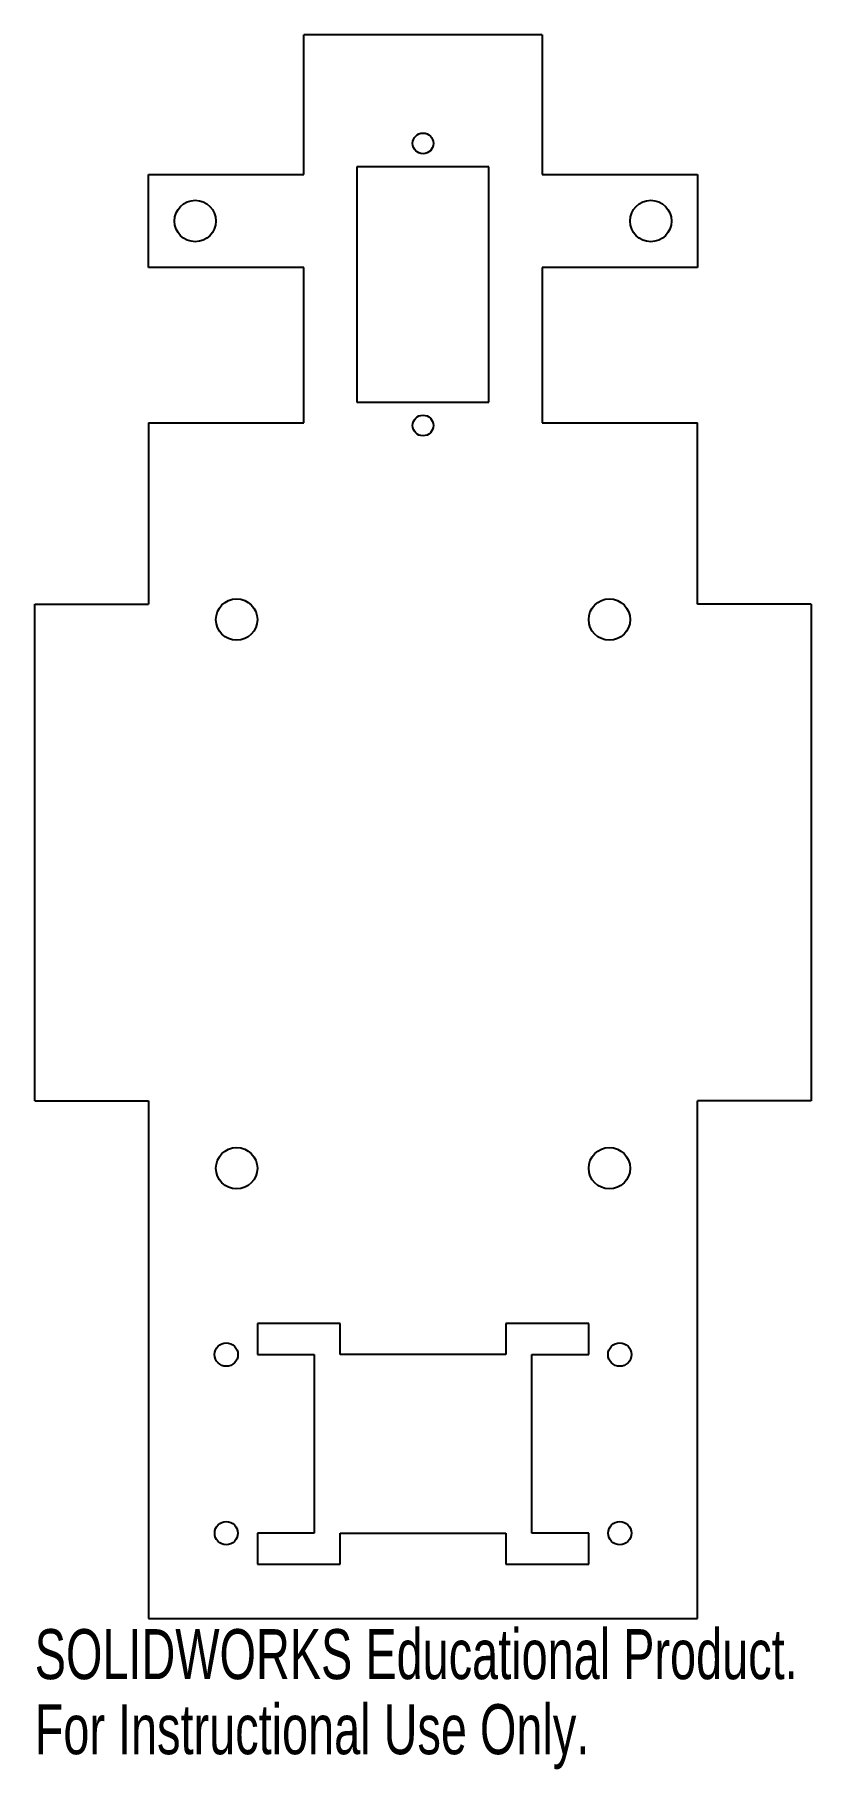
# Model space of a CAD drawing. Header units: millimetres. Extents: x -24 to 51, y -91 to 76.
import ezdxf

# ---------------------------------------------------------------- set-up
doc = ezdxf.new("R2010")
doc.units = ezdxf.units.MM
doc.styles.add('SLDTEXTSTYLE0', font='TXT', dxfattribs={"width": 0.7})

msp = doc.modelspace()

# ---------------------------------------------------------------- linework, layer by layer
at = {"color": 7, "linetype": 'Continuous', "lineweight": 25}
for p, q in [((2.06, 63), (2.06, 76.5)), ((25.06, 76.5), (2.06, 76.5)), ((25.06, 76.5), (25.06, 63)), ((19.93, 63.75), (7.18, 63.75)), ((7.18, 63.75), (7.18, 41)), ((19.93, 41), (19.93, 63.75)), ((-12.94, 54), (-12.94, 63)), ((-12.94, 63), (2.06, 63)), ((25.06, 63), (40.06, 63)), ((40.06, 63), (40.06, 54)), ((2.06, 54), (-12.94, 54)), ((2.06, 39), (2.06, 54)), ((40.06, 54), (25.06, 54)), ((25.06, 54), (25.06, 39)), ((7.18, 41), (19.93, 41)), ((-12.94, 39), (2.06, 39)), ((-12.94, 39), (-12.94, 21.5)), ((25.06, 39), (40.06, 39)), ((40.06, 21.5), (40.06, 39)), ((-23.94, -26.5), (-23.94, 21.5)), ((-23.94, 21.5), (-12.94, 21.5)), ((51.06, 21.5), (40.06, 21.5)), ((51.06, 21.5), (51.06, -26.5)), ((-23.94, -26.5), (-12.94, -26.5)), ((-12.94, -26.5), (-12.94, -76.5)), ((51.06, -26.5), (40.06, -26.5)), ((40.06, -76.5), (40.06, -26.5)), ((5.56, -48), (-2.44, -48)), ((-2.44, -48), (-2.44, -51)), ((5.56, -51), (5.56, -48)), ((29.56, -48), (21.56, -48)), ((21.56, -48), (21.56, -51)), ((29.56, -51), (29.56, -48)), ((-2.44, -51), (3.06, -51)), ((3.06, -51), (3.06, -68.25)), ((21.56, -51), (5.56, -51)), ((24.06, -68.25), (24.06, -51)), ((24.06, -51), (29.56, -51)), ((-2.44, -68.25), (-2.44, -71.25)), ((3.06, -68.25), (-2.44, -68.25)), ((5.56, -71.25), (5.56, -68.25)), ((5.56, -68.25), (21.56, -68.25)), ((21.56, -68.25), (21.56, -71.25)), ((29.56, -68.25), (24.06, -68.25)), ((29.56, -71.25), (29.56, -68.25)), ((-2.44, -71.25), (5.56, -71.25)), ((21.56, -71.25), (29.56, -71.25)), ((-12.94, -76.5), (40.06, -76.5))]:
    msp.add_line(p, q, dxfattribs=at)
for centre, radius in [((13.56, 66), 1), ((-8.44, 58.5), 2), ((35.56, 58.5), 2), ((13.56, 38.75), 1), ((-4.44, 20), 2), ((31.56, 20), 2), ((-4.44, -33), 2), ((31.56, -33), 2), ((-5.44, -51), 1.13), ((32.56, -51), 1.13), ((-5.44, -68.25), 1.12), ((32.56, -68.25), 1.12)]:
    msp.add_circle(centre, radius, dxfattribs=at)

# ---------------------------------------------------------------- texts
at = {"color": 7, "linetype": 'Continuous', "char_height": 4.8336, "attachment_point": 1, "style": 'SLDTEXTSTYLE0'}
for s, insert in [('SOLIDWORKS Educational Product.', (-23.94, -77.52)), ('For Instructional Use Only.', (-23.94, -84.77))]:
    msp.add_mtext(s, dxfattribs=dict(at, insert=insert))

doc.saveas('drawing.dxf')
